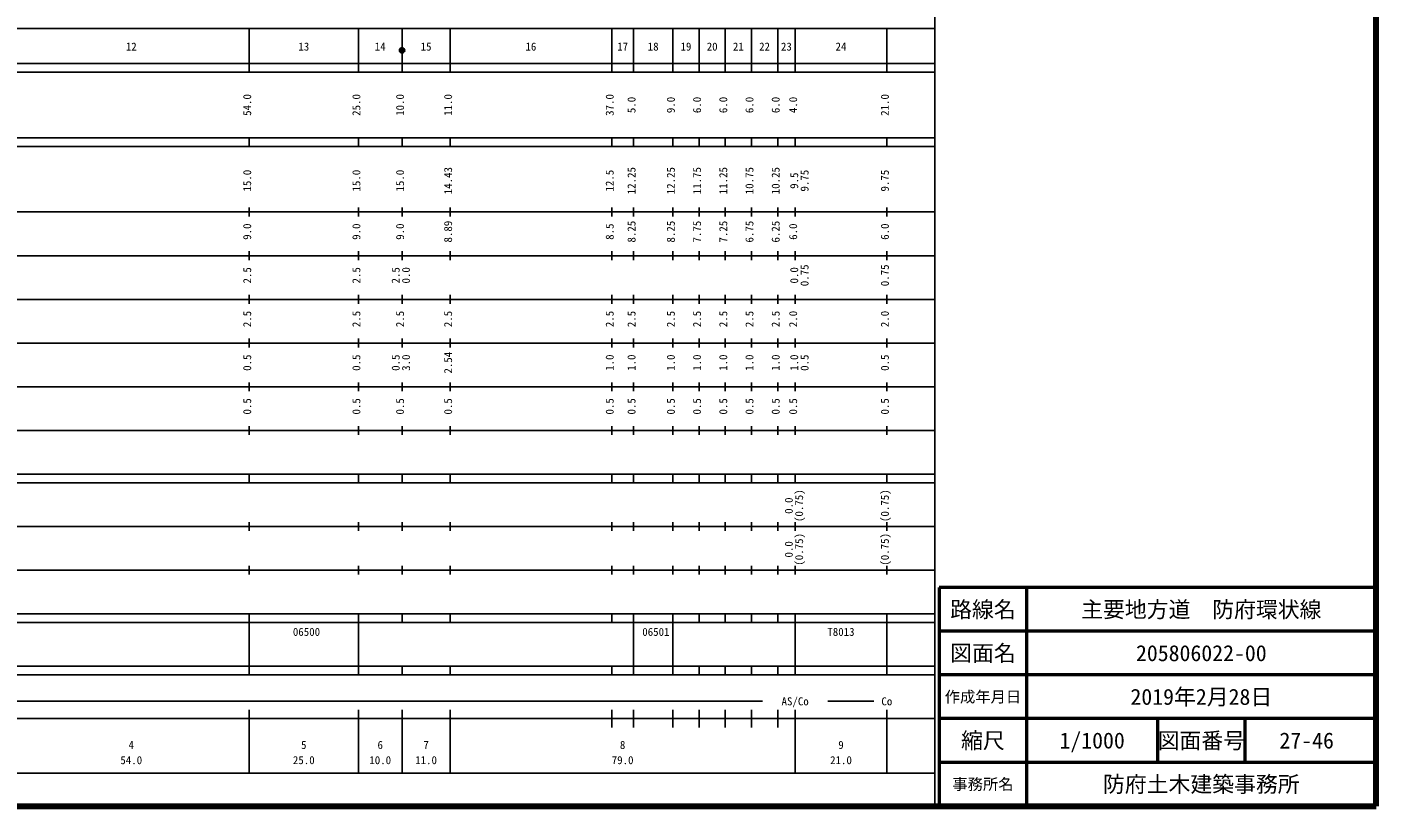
# Model space of a CAD drawing. Units: millimetres on the paper, enlarged 1000 times. Extents: x 40000 to 680000, y 20000 to 380000.
# Drawn here: x 371121 to 680000, y 20000 to 198357 of the extents above; entities that cross this region are included whole.
import ezdxf
from ezdxf.enums import TextEntityAlignment as Align

# ---------------------------------------------------------------- set-up
doc = ezdxf.new("R2010")
doc.units = ezdxf.units.MM
doc.header["$LTSCALE"] = 1000
for name, color, linetype, lineweight in [('M-TTL', 2, 'Continuous', 140), ('M-TTL-BAND', 7, 'Continuous', 25), ('M-TTL-FRAM', 2, 'Continuous', 50), ('M-TTL-LINE', 7, 'Continuous', 50)]:
    doc.layers.add(name, color=color, linetype=linetype, lineweight=lineweight)
doc.layers.add('M-TTL-TXT', color=7, linetype='Continuous')
doc.styles.add('ＭＳ ゴシック', font='')
doc.styles.get('ＭＳ ゴシック').set_extended_font_data('MS Gothic')

msp = doc.modelspace()

# ---------------------------------------------------------------- linework, layer by layer
at = {"layer": 'M-TTL'}
for p, q in [((680000, 20000), (680000, 380000)), ((40000, 20000), (680000, 20000))]:
    msp.add_line(p, q, dxfattribs=at)
at = {"layer": 'M-TTL-BAND'}
for p, q in [((579000, 20000), (579000, 370000)), ((68000, 198000), (579000, 198000)), ((422000, 188000), (422000, 198000)), ((447000, 188000), (447000, 198000)), ((457000, 188000), (457000, 198000)), ((468000, 188000), (468000, 198000)), ((505000, 188000), (505000, 198000)), ((510000, 188000), (510000, 198000)), ((519000, 188000), (519000, 198000)), ((525000, 188000), (525000, 198000)), ((531000, 188000), (531000, 198000)), ((537000, 188000), (537000, 198000)), ((543000, 188000), (543000, 198000)), ((547000, 188000), (547000, 198000)), ((568000, 188000), (568000, 198000)), ((40000, 190000), (579000, 190000)), ((40000, 188000), (579000, 188000)), ((40000, 173000), (579000, 173000)), ((422000, 171000), (422000, 173000)), ((447000, 171000), (447000, 173000)), ((457000, 171000), (457000, 173000)), ((468000, 171000), (468000, 173000)), ((505000, 171000), (505000, 173000)), ((510000, 171000), (510000, 173000)), ((519000, 171000), (519000, 173000)), ((525000, 171000), (525000, 173000)), ((531000, 171000), (531000, 173000)), ((537000, 171000), (537000, 173000)), ((543000, 171000), (543000, 173000)), ((547000, 171000), (547000, 173000)), ((568000, 171000), (568000, 173000)), ((40000, 171000), (579000, 171000)), ((40000, 156000), (579000, 156000)), ((422000, 155000), (422000, 157000)), ((447000, 155000), (447000, 157000)), ((457000, 155000), (457000, 157000)), ((468000, 155000), (468000, 157000)), ((505000, 155000), (505000, 157000)), ((510000, 155000), (510000, 157000)), ((519000, 155000), (519000, 157000)), ((525000, 155000), (525000, 157000)), ((531000, 155000), (531000, 157000)), ((537000, 155000), (537000, 157000)), ((543000, 155000), (543000, 157000)), ((547000, 155000), (547000, 157000)), ((568000, 155000), (568000, 157000)), ((46000, 146000), (579000, 146000)), ((422000, 145000), (422000, 147000)), ((447000, 145000), (447000, 147000)), ((457000, 145000), (457000, 147000)), ((468000, 145000), (468000, 147000)), ((505000, 145000), (505000, 147000)), ((510000, 145000), (510000, 147000)), ((519000, 145000), (519000, 147000)), ((525000, 145000), (525000, 147000)), ((531000, 145000), (531000, 147000)), ((537000, 145000), (537000, 147000)), ((543000, 145000), (543000, 147000)), ((547000, 145000), (547000, 147000)), ((568000, 145000), (568000, 147000)), ((52000, 136000), (579000, 136000)), ((422000, 135000), (422000, 137000)), ((447000, 135000), (447000, 137000)), ((457000, 135000), (457000, 137000)), ((468000, 135000), (468000, 137000)), ((505000, 135000), (505000, 137000)), ((510000, 135000), (510000, 137000)), ((519000, 135000), (519000, 137000)), ((525000, 135000), (525000, 137000)), ((531000, 135000), (531000, 137000)), ((537000, 135000), (537000, 137000)), ((543000, 135000), (543000, 137000)), ((547000, 135000), (547000, 137000)), ((568000, 135000), (568000, 137000)), ((422000, 125000), (422000, 127000)), ((447000, 125000), (447000, 127000)), ((457000, 125000), (457000, 127000)), ((468000, 125000), (468000, 127000)), ((505000, 125000), (505000, 127000)), ((510000, 125000), (510000, 127000)), ((519000, 125000), (519000, 127000)), ((525000, 125000), (525000, 127000)), ((531000, 125000), (531000, 127000)), ((537000, 125000), (537000, 127000)), ((543000, 125000), (543000, 127000)), ((547000, 125000), (547000, 127000)), ((568000, 125000), (568000, 127000)), ((46000, 126000), (579000, 126000)), ((52000, 116000), (579000, 116000)), ((422000, 115000), (422000, 117000)), ((447000, 115000), (447000, 117000)), ((457000, 115000), (457000, 117000)), ((468000, 115000), (468000, 117000)), ((505000, 115000), (505000, 117000)), ((510000, 115000), (510000, 117000)), ((519000, 115000), (519000, 117000)), ((525000, 115000), (525000, 117000)), ((531000, 115000), (531000, 117000)), ((537000, 115000), (537000, 117000)), ((543000, 115000), (543000, 117000)), ((547000, 115000), (547000, 117000)), ((568000, 115000), (568000, 117000)), ((46000, 106000), (579000, 106000)), ((422000, 105000), (422000, 107000)), ((447000, 105000), (447000, 107000)), ((457000, 105000), (457000, 107000)), ((468000, 105000), (468000, 107000)), ((505000, 105000), (505000, 107000)), ((510000, 105000), (510000, 107000)), ((519000, 105000), (519000, 107000)), ((525000, 105000), (525000, 107000)), ((531000, 105000), (531000, 107000)), ((537000, 105000), (537000, 107000)), ((543000, 105000), (543000, 107000)), ((547000, 105000), (547000, 107000)), ((568000, 105000), (568000, 107000)), ((40000, 96000), (579000, 96000)), ((422000, 94000), (422000, 96000)), ((447000, 94000), (447000, 96000)), ((457000, 94000), (457000, 96000)), ((468000, 94000), (468000, 96000)), ((505000, 94000), (505000, 96000)), ((510000, 94000), (510000, 96000)), ((519000, 94000), (519000, 96000)), ((525000, 94000), (525000, 96000)), ((531000, 94000), (531000, 96000)), ((537000, 94000), (537000, 96000)), ((543000, 94000), (543000, 96000)), ((547000, 94000), (547000, 96000)), ((568000, 94000), (568000, 96000)), ((40000, 94000), (579000, 94000)), ((49000, 84000), (579000, 84000)), ((422000, 83000), (422000, 85000)), ((447000, 83000), (447000, 85000)), ((457000, 83000), (457000, 85000)), ((468000, 83000), (468000, 85000)), ((505000, 83000), (505000, 85000)), ((510000, 83000), (510000, 85000)), ((519000, 83000), (519000, 85000)), ((525000, 83000), (525000, 85000)), ((531000, 83000), (531000, 85000)), ((537000, 83000), (537000, 85000)), ((543000, 83000), (543000, 85000)), ((547000, 83000), (547000, 85000)), ((568000, 83000), (568000, 85000)), ((422000, 73000), (422000, 75000)), ((447000, 73000), (447000, 75000)), ((457000, 73000), (457000, 75000)), ((468000, 73000), (468000, 75000)), ((505000, 73000), (505000, 75000)), ((510000, 73000), (510000, 75000)), ((519000, 73000), (519000, 75000)), ((525000, 73000), (525000, 75000)), ((531000, 73000), (531000, 75000)), ((537000, 73000), (537000, 75000)), ((543000, 73000), (543000, 75000)), ((547000, 73000), (547000, 75000)), ((568000, 73000), (568000, 75000)), ((40000, 74000), (579000, 74000)), ((40000, 64000), (579000, 64000)), ((40000, 62000), (579000, 62000)), ((422000, 62000), (422000, 64000)), ((422000, 52000), (422000, 62000)), ((447000, 62000), (447000, 64000)), ((447000, 52000), (447000, 62000)), ((457000, 62000), (457000, 64000)), ((468000, 62000), (468000, 64000)), ((505000, 62000), (505000, 64000)), ((510000, 62113), (510000, 64113)), ((510000, 52113), (510000, 62113)), ((519000, 62000), (519000, 64000)), ((519000, 52000), (519000, 62000)), ((525000, 62000), (525000, 64000)), ((531000, 62000), (531000, 64000)), ((537000, 62000), (537000, 64000)), ((543000, 62000), (543000, 64000)), ((547000, 62000), (547000, 64000)), ((547000, 52000), (547000, 62000)), ((568000, 62000), (568000, 64000)), ((568000, 52000), (568000, 62000)), ((40000, 52000), (579000, 52000)), ((40000, 50000), (579000, 50000)), ((422000, 50000), (422000, 52000)), ((447000, 50000), (447000, 52000)), ((457000, 50000), (457000, 52000)), ((468000, 50000), (468000, 52000)), ((505000, 50000), (505000, 52000)), ((510000, 50113), (510000, 52113)), ((519000, 50000), (519000, 52000)), ((525000, 50000), (525000, 52000)), ((531000, 50000), (531000, 52000)), ((537000, 50000), (537000, 52000)), ((543000, 50000), (543000, 52000)), ((547000, 50000), (547000, 52000)), ((568000, 50000), (568000, 52000)), ((71000, 44000), (539500, 44000)), ((554500, 44000), (565000, 44000)), ((422000, 27500), (422000, 42000)), ((447000, 27500), (447000, 42000)), ((457000, 27500), (457000, 42000)), ((468000, 27500), (468000, 42000)), ((505000, 38000), (505000, 42000)), ((510000, 38000), (510000, 42000)), ((519000, 38000), (519000, 42000)), ((525000, 38000), (525000, 42000)), ((531000, 38000), (531000, 42000)), ((537000, 38000), (537000, 42000)), ((543000, 38000), (543000, 42000)), ((547000, 27500), (547000, 42000)), ((568000, 27500), (568000, 42000)), ((40000, 40000), (579000, 40000)), ((68000, 27500), (579000, 27500))]:
    msp.add_line(p, q, dxfattribs=at)
for radius in [600, 500, 400, 300, 200, 100]:
    msp.add_circle((457000, 193000), radius, dxfattribs=at)
at = {"layer": 'M-TTL-FRAM'}
for p, q in [((680000, 70000), (580000, 70000)), ((580000, 70000), (580000, 20000))]:
    msp.add_line(p, q, dxfattribs=at)
at = {"layer": 'M-TTL-LINE'}
for p, q in [((600000, 70000), (600000, 20000)), ((680000, 60000), (580000, 60000)), ((680000, 50000), (580000, 50000)), ((680000, 40000), (580000, 40000)), ((630000, 40000), (630000, 30000)), ((650000, 40000), (650000, 30000)), ((680000, 30000), (580000, 30000))]:
    msp.add_line(p, q, dxfattribs=at)

# ---------------------------------------------------------------- texts
at = {"layer": 'M-TTL-BAND', "style": 'ＭＳ ゴシック'}
for s, p in [('12', (395000, 192405)), ('13', (434500, 192405)), ('14', (452000, 192405)), ('15', (462500, 192405)), ('16', (486500, 192405)), ('17', (507500, 192405)), ('18', (514500, 192405)), ('19', (522000, 192405)), ('20', (528000, 192405)), ('21', (534000, 192405)), ('22', (540000, 192405)), ('23', (545000, 192405)), ('24', (557500, 192405)), ('AS/Co', (547000, 42500)), ('Co', (568000, 42500)), ('4', (395000, 32523)), ('5', (434500, 32523)), ('6', (452000, 32523)), ('7', (462500, 32523)), ('8', (507500, 32523)), ('9', (557500, 32523)), ('54.0', (395000, 29033)), ('25.0', (434500, 29033)), ('10.0', (452000, 29033)), ('11.0', (462500, 29033)), ('79.0', (507500, 29033)), ('21.0', (557500, 29033))]:
    msp.add_text(s, height=1833, dxfattribs=at).set_placement(p, align=Align.BOTTOM_CENTER)
for s, p in [('54.0', (423000, 180500)), ('25.0', (448000, 180500)), ('10.0', (458000, 180500)), ('11.0', (469000, 180500)), ('37.0', (506000, 180500)), ('21.0', (569000, 180500)), ('5.0', (511000, 180500)), ('9.0', (520000, 180500)), ('6.0', (526000, 180500)), ('6.0', (532000, 180500)), ('6.0', (538000, 180500)), ('6.0', (544000, 180500)), ('4.0', (548000, 180500)), ('15.0', (423000, 163174)), ('15.0', (448000, 163174)), ('15.0', (458000, 163174)), ('14.43', (469000, 163174)), ('12.5', (506000, 163174)), ('12.25', (511000, 163174)), ('12.25', (520000, 163174)), ('11.75', (526000, 163174)), ('11.25', (532000, 163174)), ('10.75', (538000, 163174)), ('10.25', (544000, 163174)), ('9.5', (548250, 163174)), ('9.75', (550620, 163174)), ('9.75', (569000, 163174)), ('9.0', (423000, 151500)), ('9.0', (448000, 151500)), ('9.0', (458000, 151500)), ('8.89', (469000, 151500)), ('8.5', (506000, 151500)), ('8.25', (511000, 151500)), ('8.25', (520000, 151500)), ('7.75', (526000, 151500)), ('7.25', (532000, 151500)), ('6.75', (538000, 151500)), ('6.25', (544000, 151500)), ('6.0', (548000, 151500)), ('6.0', (569000, 151500)), ('2.5', (423000, 141500)), ('2.5', (448000, 141500)), ('2.5', (457000, 141500)), ('0.0', (459370, 141500)), ('0.0', (548250, 141500)), ('0.75', (550620, 141500)), ('0.75', (569000, 141500)), ('2.5', (423000, 131500)), ('2.5', (448000, 131500)), ('2.5', (458000, 131500)), ('2.5', (469000, 131500)), ('2.5', (506000, 131500)), ('2.5', (511000, 131500)), ('2.5', (520000, 131500)), ('2.5', (526000, 131500)), ('2.5', (532000, 131500)), ('2.5', (538000, 131500)), ('2.5', (544000, 131500)), ('2.0', (548000, 131500)), ('2.0', (569000, 131500)), ('2.54', (469000, 121500)), ('0.5', (423000, 121500)), ('0.5', (448000, 121500)), ('0.5', (457000, 121500)), ('3.0', (459370, 121500)), ('1.0', (506000, 121500)), ('1.0', (511000, 121500)), ('1.0', (520000, 121500)), ('1.0', (526000, 121500)), ('1.0', (532000, 121500)), ('1.0', (538000, 121500)), ('1.0', (544000, 121500)), ('1.0', (548250, 121500)), ('0.5', (550620, 121500)), ('0.5', (569000, 121500)), ('0.5', (423000, 111500)), ('0.5', (448000, 111500)), ('0.5', (458000, 111500)), ('0.5', (469000, 111500)), ('0.5', (506000, 111500)), ('0.5', (511000, 111500)), ('0.5', (520000, 111500)), ('0.5', (526000, 111500)), ('0.5', (532000, 111500)), ('0.5', (538000, 111500)), ('0.5', (544000, 111500)), ('0.5', (548000, 111500)), ('0.5', (569000, 111500)), ('0.0', (547000, 88764)), ('(0.75)', (549370, 88764)), ('(0.75)', (569000, 88764)), ('0.0', (547000, 78764)), ('(0.75)', (549370, 78764)), ('(0.75)', (569000, 78764))]:
    msp.add_text(s, height=1833, rotation=90, dxfattribs=at).set_placement(p, align=Align.BOTTOM_CENTER)
for s, p in [('06500', (432000, 58405)), ('06501', (512000, 58405)), ('T8013', (554375, 58405))]:
    msp.add_text(s, height=1833, dxfattribs=at).set_placement(p, align=Align.BOTTOM_LEFT)
at = {"layer": 'M-TTL-TXT', "style": 'ＭＳ ゴシック'}
for s, height, p in [('路線名', 3666, (590000, 65000)), ('路線名', 3666, (590000, 65000)), ('主要地方道\u3000防府環状線', 3666, (640000, 65000)), ('図面名', 3666, (590000, 55000)), ('図面名', 3666, (590000, 55000)), ('205806022-00', 3666, (640000, 55000)), ('作成年月日', 2566, (590000, 45000)), ('作成年月日', 2566, (590000, 45000)), ('2019年2月28日', 3666, (640000, 45000)), ('縮尺', 3666, (590000, 35000)), ('縮尺', 3666, (590000, 35000)), ('1/1000', 3666, (615000, 35000)), ('図面番号', 3666, (640000, 35000)), ('図面番号', 3666, (640000, 35000)), ('27-46', 3666, (664125, 35000)), ('事務所名', 2566, (590000, 25000)), ('事務所名', 2566, (590000, 25000)), ('防府土木建築事務所', 3666, (640000, 25000))]:
    msp.add_text(s, height=height, dxfattribs=at).set_placement(p, align=Align.MIDDLE_CENTER)

doc.saveas('drawing.dxf')
